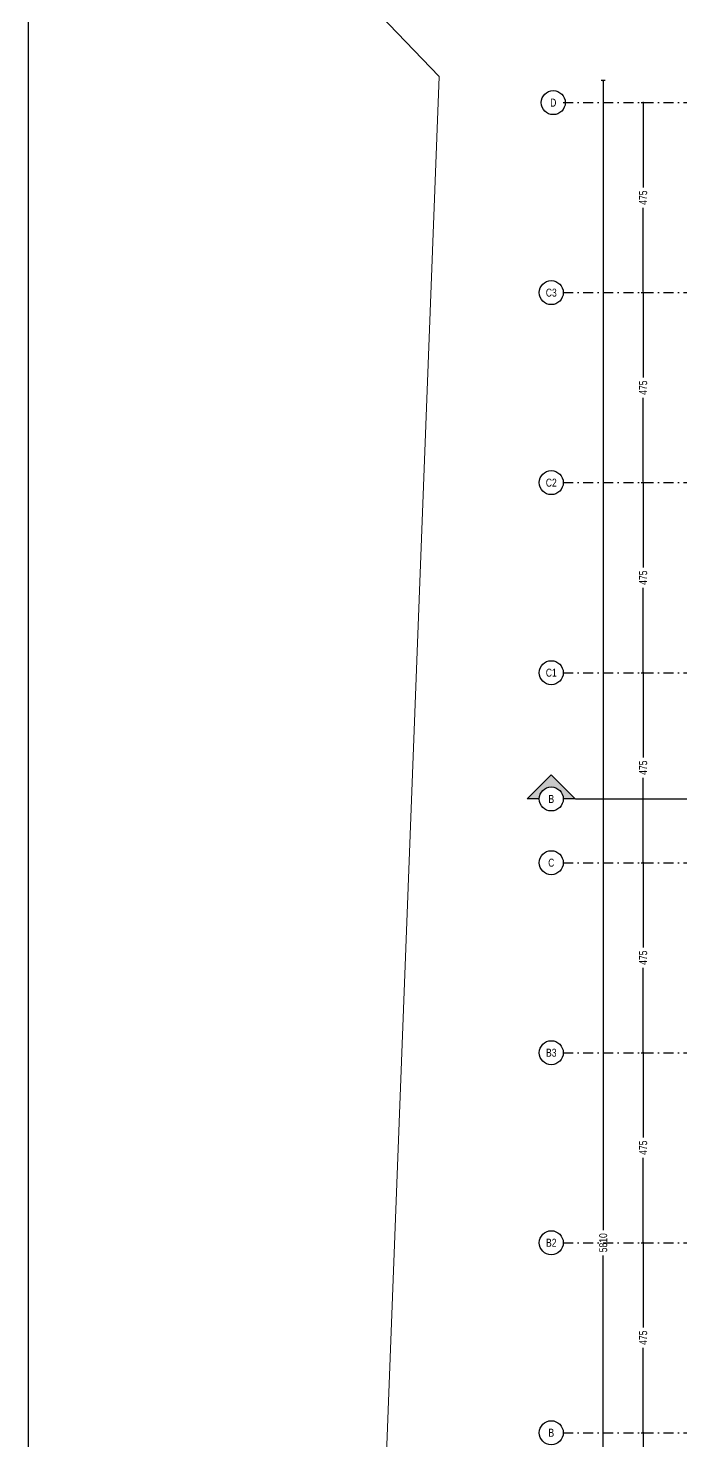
# Model space of a CAD drawing. Header units: centimetres. Extents: x 26569 to 160723, y -3143 to 14565.
# Drawn here: x 48081 to 49714, y 3919 to 7450 of the extents above; entities that cross this region are included whole.
import ezdxf
from ezdxf.enums import TextEntityAlignment as Align

# ---------------------------------------------------------------- set-up
doc = ezdxf.new("R2010")
doc.units = ezdxf.units.CM
doc.header["$LTSCALE"] = 100
doc.linetypes.add('DASHDOT2', pattern=[0.5, 0.25, -0.125, 0, -0.125])
for name, color, linetype in [('A-ANNO-DIMS', 187, 'Continuous'), ('A-ANNO-GRID', 155, 'DASHDOT2'), ('A-ANNO-TTBL', 157, 'Continuous'), ('L-SITE-CURB', 33, 'Continuous')]:
    doc.layers.add(name, color=color, linetype=linetype)
doc.styles.add('Fields_100', font='act_simplex.shx', dxfattribs={"width": 0.8, "height": 20})
doc.dimstyles.new('FIELDS_100', dxfattribs={"dimscale": 0, "dimtxt": 20, "dimasz": 5, "dimexe": 5, "dimexo": 5, "dimgap": 5, "dimtad": 0, "dimdec": 0, "dimzin": 0, "dimdsep": 46, "dimtxsty": 'Fields_100', "dimblk": 'DOT', "dimcen": 0.09, "dimclrt": 50, "dimadec": 0, "dimazin": 0, "dimtfac": 1, "dimtdec": 0, "dimtix": 1, "dimtofl": 0, "dimtmove": 1, "dimatfit": 3, "dimfxl": 5, "dimfxlon": 1, "dimtolj": 1, "dimtzin": 0, "dimarcsym": 0})

# ---------------------------------------------------------------- blocks, each defined once
blk = doc.blocks.new('_Dot')
at = {"color": 0, "linetype": 'ByBlock', "lineweight": -2}
blk.add_line((-0.5, 0), (-1, 0), dxfattribs=at)
at = {"color": 0, "linetype": 'ByBlock', "const_width": 0.5}
blk.add_lwpolyline([(-0.25, 0, 1), (0.25, 0, 1)], format="xyb", close=True, dxfattribs=at)
blk = doc.blocks.new('*D400')
at = {"layer": 'A-ANNO-DIMS', "color": 0, "lineweight": -2, "transparency": 16777216}
for p, q in [((49614.6, 3938.6), (49624.6, 3938.6)), ((49619.6, 3933.6), (49619.6, 3726.7)), ((49619.6, 3468.6), (49619.6, 3675.5)), ((49614.6, 3463.6), (49624.6, 3463.6))]:
    blk.add_line(p, q, dxfattribs=at)
at = {"layer": 'DEFPOINTS', "color": 0, "transparency": 16777216}
for p in [(49419.6, 3938.6), (49619.6, 3938.6), (49419.6, 3463.6)]:
    blk.add_point(p, dxfattribs=at)
at = {"layer": 'A-ANNO-DIMS', "color": 0, "lineweight": -2, "transparency": 16777216, "xscale": 5, "yscale": 5, "zscale": 5}
for p, rotation in [((49619.6, 3938.6), 90), ((49619.6, 3463.6), 270)]:
    blk.add_blockref('_Dot', p, dxfattribs=dict(at, rotation=rotation))
at = {"layer": 'A-ANNO-DIMS', "color": 50, "transparency": 16777216, "insert": (49619.6, 3701.1), "char_height": 20, "attachment_point": 5, "rotation": 90, "style": 'Fields_100'}
blk.add_mtext('\\A1;475', dxfattribs=at)
blk = doc.blocks.new('*D401')
at = {"layer": 'A-ANNO-DIMS', "color": 0, "lineweight": -2, "transparency": 16777216}
for p, q in [((49614.6, 4413.6), (49624.6, 4413.6)), ((49619.6, 4408.6), (49619.6, 4201.7)), ((49619.6, 3943.6), (49619.6, 4150.5)), ((49614.6, 3938.6), (49624.6, 3938.6))]:
    blk.add_line(p, q, dxfattribs=at)
at = {"layer": 'DEFPOINTS', "color": 0, "transparency": 16777216}
for p in [(49419.6, 4413.6), (49619.6, 4413.6), (49419.6, 3938.6)]:
    blk.add_point(p, dxfattribs=at)
at = {"layer": 'A-ANNO-DIMS', "color": 0, "lineweight": -2, "transparency": 16777216, "xscale": 5, "yscale": 5, "zscale": 5}
for p, rotation in [((49619.6, 4413.6), 90), ((49619.6, 3938.6), 270)]:
    blk.add_blockref('_Dot', p, dxfattribs=dict(at, rotation=rotation))
at = {"layer": 'A-ANNO-DIMS', "color": 50, "transparency": 16777216, "insert": (49619.6, 4176.1), "char_height": 20, "attachment_point": 5, "rotation": 90, "style": 'Fields_100'}
blk.add_mtext('\\A1;475', dxfattribs=at)
blk = doc.blocks.new('*D402')
at = {"layer": 'A-ANNO-DIMS', "color": 0, "lineweight": -2, "transparency": 16777216}
for p, q in [((49614.6, 4888.6), (49624.6, 4888.6)), ((49619.6, 4883.6), (49619.6, 4676.7)), ((49619.6, 4418.6), (49619.6, 4625.5)), ((49614.6, 4413.6), (49624.6, 4413.6))]:
    blk.add_line(p, q, dxfattribs=at)
at = {"layer": 'DEFPOINTS', "color": 0, "transparency": 16777216}
for p in [(49419.6, 4888.6), (49619.6, 4888.6), (49419.6, 4413.6)]:
    blk.add_point(p, dxfattribs=at)
at = {"layer": 'A-ANNO-DIMS', "color": 0, "lineweight": -2, "transparency": 16777216, "xscale": 5, "yscale": 5, "zscale": 5}
for p, rotation in [((49619.6, 4888.6), 90), ((49619.6, 4413.6), 270)]:
    blk.add_blockref('_Dot', p, dxfattribs=dict(at, rotation=rotation))
at = {"layer": 'A-ANNO-DIMS', "color": 50, "transparency": 16777216, "insert": (49619.6, 4651.1), "char_height": 20, "attachment_point": 5, "rotation": 90, "style": 'Fields_100'}
blk.add_mtext('\\A1;475', dxfattribs=at)
blk = doc.blocks.new('*D403')
at = {"layer": 'A-ANNO-DIMS', "color": 0, "lineweight": -2, "transparency": 16777216}
for p, q in [((49614.6, 5363.6), (49624.6, 5363.6)), ((49619.6, 5358.6), (49619.6, 5151.7)), ((49619.6, 4893.6), (49619.6, 5100.5)), ((49614.6, 4888.6), (49624.6, 4888.6))]:
    blk.add_line(p, q, dxfattribs=at)
at = {"layer": 'DEFPOINTS', "color": 0, "transparency": 16777216}
for p in [(49419.6, 5363.6), (49619.6, 5363.6), (49419.6, 4888.6)]:
    blk.add_point(p, dxfattribs=at)
at = {"layer": 'A-ANNO-DIMS', "color": 0, "lineweight": -2, "transparency": 16777216, "xscale": 5, "yscale": 5, "zscale": 5}
for p, rotation in [((49619.6, 5363.6), 90), ((49619.6, 4888.6), 270)]:
    blk.add_blockref('_Dot', p, dxfattribs=dict(at, rotation=rotation))
at = {"layer": 'A-ANNO-DIMS', "color": 50, "transparency": 16777216, "insert": (49619.6, 5126.1), "char_height": 20, "attachment_point": 5, "rotation": 90, "style": 'Fields_100'}
blk.add_mtext('\\A1;475', dxfattribs=at)
blk = doc.blocks.new('*D404')
at = {"layer": 'A-ANNO-DIMS', "color": 0, "lineweight": -2, "transparency": 16777216}
for p, q in [((49614.6, 5838.6), (49624.6, 5838.6)), ((49619.6, 5833.6), (49619.6, 5626.7)), ((49619.6, 5368.6), (49619.6, 5575.5)), ((49614.6, 5363.6), (49624.6, 5363.6))]:
    blk.add_line(p, q, dxfattribs=at)
at = {"layer": 'DEFPOINTS', "color": 0, "transparency": 16777216}
for p in [(49419.6, 5838.6), (49619.6, 5838.6), (49419.6, 5363.6)]:
    blk.add_point(p, dxfattribs=at)
at = {"layer": 'A-ANNO-DIMS', "color": 0, "lineweight": -2, "transparency": 16777216, "xscale": 5, "yscale": 5, "zscale": 5}
for p, rotation in [((49619.6, 5838.6), 90), ((49619.6, 5363.6), 270)]:
    blk.add_blockref('_Dot', p, dxfattribs=dict(at, rotation=rotation))
at = {"layer": 'A-ANNO-DIMS', "color": 50, "transparency": 16777216, "insert": (49619.6, 5601.1), "char_height": 20, "attachment_point": 5, "rotation": 90, "style": 'Fields_100'}
blk.add_mtext('\\A1;475', dxfattribs=at)
blk = doc.blocks.new('*D405')
at = {"layer": 'A-ANNO-DIMS', "color": 0, "lineweight": -2, "transparency": 16777216}
for p, q in [((49614.6, 6313.6), (49624.6, 6313.6)), ((49619.6, 6308.6), (49619.6, 6101.7)), ((49619.6, 5843.6), (49619.6, 6050.5)), ((49614.6, 5838.6), (49624.6, 5838.6))]:
    blk.add_line(p, q, dxfattribs=at)
at = {"layer": 'DEFPOINTS', "color": 0, "transparency": 16777216}
for p in [(49419.6, 6313.6), (49619.6, 6313.6), (49419.6, 5838.6)]:
    blk.add_point(p, dxfattribs=at)
at = {"layer": 'A-ANNO-DIMS', "color": 0, "lineweight": -2, "transparency": 16777216, "xscale": 5, "yscale": 5, "zscale": 5}
for p, rotation in [((49619.6, 6313.6), 90), ((49619.6, 5838.6), 270)]:
    blk.add_blockref('_Dot', p, dxfattribs=dict(at, rotation=rotation))
at = {"layer": 'A-ANNO-DIMS', "color": 50, "transparency": 16777216, "insert": (49619.6, 6076.1), "char_height": 20, "attachment_point": 5, "rotation": 90, "style": 'Fields_100'}
blk.add_mtext('\\A1;475', dxfattribs=at)
blk = doc.blocks.new('*D406')
at = {"layer": 'A-ANNO-DIMS', "color": 0, "lineweight": -2, "transparency": 16777216}
for p, q in [((49614.6, 6788.6), (49624.6, 6788.6)), ((49619.6, 6783.6), (49619.6, 6576.7)), ((49619.6, 6318.6), (49619.6, 6525.5)), ((49614.6, 6313.6), (49624.6, 6313.6))]:
    blk.add_line(p, q, dxfattribs=at)
at = {"layer": 'DEFPOINTS', "color": 0, "transparency": 16777216}
for p in [(49419.6, 6788.6), (49619.6, 6788.6), (49419.6, 6313.6)]:
    blk.add_point(p, dxfattribs=at)
at = {"layer": 'A-ANNO-DIMS', "color": 0, "lineweight": -2, "transparency": 16777216, "xscale": 5, "yscale": 5, "zscale": 5}
for p, rotation in [((49619.6, 6788.6), 90), ((49619.6, 6313.6), 270)]:
    blk.add_blockref('_Dot', p, dxfattribs=dict(at, rotation=rotation))
at = {"layer": 'A-ANNO-DIMS', "color": 50, "transparency": 16777216, "insert": (49619.6, 6551.1), "char_height": 20, "attachment_point": 5, "rotation": 90, "style": 'Fields_100'}
blk.add_mtext('\\A1;475', dxfattribs=at)
blk = doc.blocks.new('*D407')
at = {"layer": 'A-ANNO-DIMS', "color": 0, "lineweight": -2, "transparency": 16777216}
for p, q in [((49614.6, 7263.6), (49624.6, 7263.6)), ((49619.6, 7258.6), (49619.6, 7051.7)), ((49619.6, 6793.6), (49619.6, 7000.5)), ((49614.6, 6788.6), (49624.6, 6788.6))]:
    blk.add_line(p, q, dxfattribs=at)
at = {"layer": 'DEFPOINTS', "color": 0, "transparency": 16777216}
for p in [(49419.6, 7263.6), (49619.6, 7263.6), (49419.6, 6788.6)]:
    blk.add_point(p, dxfattribs=at)
at = {"layer": 'A-ANNO-DIMS', "color": 0, "lineweight": -2, "transparency": 16777216, "xscale": 5, "yscale": 5, "zscale": 5}
for p, rotation in [((49619.6, 7263.6), 90), ((49619.6, 6788.6), 270)]:
    blk.add_blockref('_Dot', p, dxfattribs=dict(at, rotation=rotation))
at = {"layer": 'A-ANNO-DIMS', "color": 50, "transparency": 16777216, "insert": (49619.6, 7026.1), "char_height": 20, "attachment_point": 5, "rotation": 90, "style": 'Fields_100'}
blk.add_mtext('\\A1;475', dxfattribs=at)
blk = doc.blocks.new('*D160')
at = {"layer": 'A-ANNO-DIMS', "color": 0, "lineweight": -2, "transparency": 16777216}
for p, q in [((49524.6, 7318.6), (49514.6, 7318.6)), ((49519.6, 7313.6), (49519.6, 4445.3)), ((49519.6, 1513.6), (49519.6, 4381.9)), ((49524.6, 1508.6), (49514.6, 1508.6))]:
    blk.add_line(p, q, dxfattribs=at)
at = {"layer": 'DEFPOINTS', "color": 0, "transparency": 16777216}
for p in [(49519.6, 7318.6), (50829.5, 7318.6), (50829.5, 1508.6)]:
    blk.add_point(p, dxfattribs=at)
at = {"layer": 'A-ANNO-DIMS', "color": 0, "lineweight": -2, "transparency": 16777216, "xscale": 5, "yscale": 5, "zscale": 5}
for p, rotation in [((49519.6, 7318.6), 90), ((49519.6, 1508.6), 270)]:
    blk.add_blockref('_Dot', p, dxfattribs=dict(at, rotation=rotation))
at = {"layer": 'A-ANNO-DIMS', "color": 50, "transparency": 16777216, "insert": (49519.6, 4413.6), "char_height": 20, "attachment_point": 5, "rotation": 90, "style": 'Fields_100'}
blk.add_mtext('\\A1;5810', dxfattribs=at)

msp = doc.modelspace()

# ---------------------------------------------------------------- hatches: boundary and pattern name
at = {"layer": 'A-ANNO-GRID', "linetype": 'Continuous', "ltscale": 10}
h = msp.add_hatch(color=256, dxfattribs=at)
h.dxf.hatch_style = 1
h.paths.add_polyline_path([(49329.63, 5522.83), (49359.63, 5522.83, -0.4142136), (49389.63, 5552.83, -0.4142136), (49419.63, 5522.83), (49449.63, 5522.83), (49389.63, 5582.83)])

# ---------------------------------------------------------------- linework, layer by layer
at = {"layer": 'A-ANNO-GRID'}
for p, q in [((49419.63, 7263.59), (71224.48, 7263.59)), ((49419.63, 6788.59), (71224.48, 6788.59)), ((49419.63, 6313.59), (71224.48, 6313.59)), ((49419.63, 5838.59), (71224.48, 5838.59)), ((49419.63, 5363.59), (71224.48, 5363.59)), ((49419.63, 4888.59), (71224.48, 4888.59)), ((49419.63, 4413.59), (71224.48, 4413.59))]:
    msp.add_line(p, q, dxfattribs=at)
at = {"layer": 'A-ANNO-GRID', "linetype": 'Continuous', "ltscale": 10}
msp.add_lwpolyline([(49359.63, 5522.83), (49329.63, 5522.83), (49389.63, 5582.83), (49449.63, 5522.83), (49419.63, 5522.83)], dxfattribs=at)
at = {"layer": 'A-ANNO-GRID', "const_width": 3}
msp.add_lwpolyline([(49449.63, 5522.83), (73661.43, 5522.83)], dxfattribs=at)
at = {"layer": 'A-ANNO-GRID'}
msp.add_lwpolyline([(49419.63, 3938.59), (71224.48, 3938.59)], dxfattribs=at)
at = {"layer": 'A-ANNO-GRID', "linetype": 'Continuous', "ltscale": 10}
for centre in [(49394.63, 7263.59), (49389.63, 6788.59), (49389.63, 6313.59), (49389.63, 5838.59), (49389.63, 5522.83), (49389.63, 5363.59), (49389.63, 4888.59), (49389.63, 4413.59), (49389.63, 3938.59)]:
    msp.add_circle(centre, 30, dxfattribs=at)
at = {"layer": 'A-ANNO-TTBL'}
msp.add_line((48081.01, 9337.11), (48081.02, -2922.85), dxfattribs=at)
msp.add_lwpolyline([(48081.01, 9337.11), (48081.01, -3042.81)], dxfattribs=at)
at = {"layer": 'L-SITE-CURB', "lineweight": 0}
for p, q in [((48628.69, 7828.38), (49109.5, 7328.75)), ((49109.5, 7328.75), (48769.4, -1523.23))]:
    msp.add_line(p, q, dxfattribs=at)

# ---------------------------------------------------------------- texts
at = {"layer": 'A-ANNO-GRID', "color": 50, "style": 'Fields_100', "width": 0.8}
for s, p in [('D', (49394.63, 7263.59)), ('C3', (49389.63, 6788.59)), ('C2', (49389.63, 6313.59)), ('C1', (49389.63, 5838.59)), ('B', (49389.63, 5522.83)), ('C', (49389.63, 5363.59)), ('B3', (49389.63, 4888.59)), ('B2', (49389.63, 4413.59)), ('B', (49389.63, 3938.59))]:
    msp.add_text(s, height=20, rotation=359.92667, dxfattribs=at).set_placement(p, align=Align.MIDDLE_CENTER)

# ---------------------------------------------------------------- dimensions: what is measured, and where the dimension line sits
at = {"layer": 'A-ANNO-DIMS'}
for base, p1, p2, picture, middle in [((49519.63, 7318.59), (50829.48, 1508.59), (50829.48, 7318.59), '*D160', (49519.63, 4413.59)), ((49619.63, 7263.59), (49419.63, 6788.59), (49419.63, 7263.59), '*D407', (49619.63, 7026.09)), ((49619.63, 6788.59), (49419.63, 6313.59), (49419.63, 6788.59), '*D406', (49619.63, 6551.09)), ((49619.63, 6313.59), (49419.63, 5838.59), (49419.63, 6313.59), '*D405', (49619.63, 6076.09)), ((49619.63, 5838.59), (49419.63, 5363.59), (49419.63, 5838.59), '*D404', (49619.63, 5601.09)), ((49619.63, 5363.59), (49419.63, 4888.59), (49419.63, 5363.59), '*D403', (49619.63, 5126.09)), ((49619.63, 4888.59), (49419.63, 4413.59), (49419.63, 4888.59), '*D402', (49619.63, 4651.09)), ((49619.63, 4413.59), (49419.63, 3938.59), (49419.63, 4413.59), '*D401', (49619.63, 4176.09)), ((49619.63, 3938.59), (49419.63, 3463.59), (49419.63, 3938.59), '*D400', (49619.63, 3701.09))]:
    dim = msp.add_linear_dim(base=base, p1=p1, p2=p2, angle=90, dimstyle='FIELDS_100', override={"dimscale": 1}, dxfattribs=at)
    dim.commit()
    dim.dimension.update_dxf_attribs({"geometry": picture, "text_midpoint": middle})

doc.saveas('drawing.dxf')
